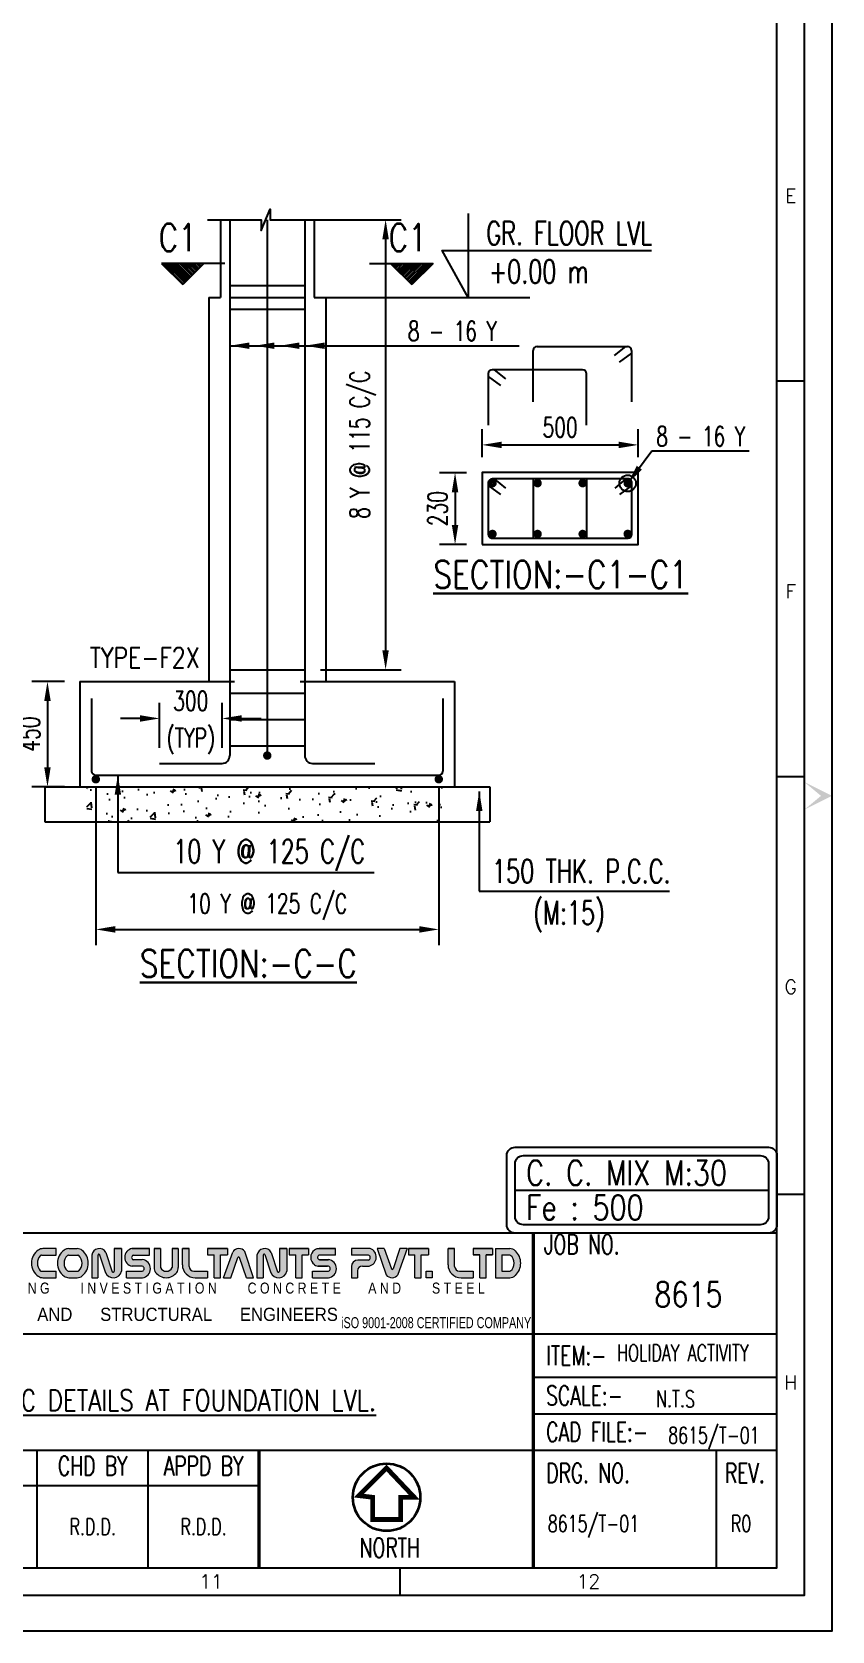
# Model space of a CAD drawing. Header units: millimetres. Extents: x 2659630 to 6742168, y -2425387 to -732288.
# Drawn here: x 3872335 to 3882585, y -1230216 to -1209728 of the extents above; entities that cross this region are included whole.
import ezdxf
from ezdxf.enums import TextEntityAlignment as Align

# ---------------------------------------------------------------- set-up
doc = ezdxf.new("R2010")
doc.units = ezdxf.units.MM
doc.header["$PDMODE"] = 35
doc.header["$PDSIZE"] = -25
for name, color, linetype, lineweight in [('00 ECPL LOGO', 250, 'Continuous', 20), ('00 ELEV-2', 9, 'Continuous', 30), ('TEXT', 150, 'Continuous', 25)]:
    doc.layers.add(name, color=color, linetype=linetype, lineweight=lineweight)
for name, color, linetype in [('PNA', 8, 'Continuous'), ('S-BRECK LINE', 8, 'Continuous'), ('S-COLUMN', 1, 'Continuous'), ('S-COLUMN NO', 2, 'Continuous'), ('S-DIM-1', 5, 'Continuous'), ('S-FOOTING', 4, 'Continuous'), ('S-LEVEL SECTION', 3, 'Continuous'), ('S-PCC', 9, 'Continuous'), ('S-REINFORCEMENT', 6, 'Continuous'), ('S-RETAINING WALL', 6, 'Continuous'), ('S-SCHEDULE LINE-1', 7, 'Continuous'), ('S-SECTION MARK', 1, 'Continuous'), ('S-TEXT-1', 4, 'Continuous'), ('S-TITIL', 6, 'Continuous'), ('TEXT (SHEET)', 4, 'Continuous'), ('TEXT SCHEDULE', 2, 'Continuous'), ('TITLE', 6, 'Continuous')]:
    doc.layers.add(name, color=color, linetype=linetype)
doc.styles.add('ROMANS', font='r.shx', dxfattribs={"width": 0.7})
doc.styles.add('SEC. TEXT', font='arial.ttf', dxfattribs={"height": 180})
doc.dimstyles.new('dim25', dxfattribs={"dimtxt": 250, "dimasz": 250, "dimexe": 200, "dimexo": 200, "dimgap": 100, "dimtad": 1, "dimdec": 0, "dimlfac": 0.25, "dimzin": 0, "dimdsep": 46, "dimtxsty": 'ROMANS', "dimcen": 0, "dimclrd": 5, "dimclre": 5, "dimclrt": 4, "dimadec": 0, "dimazin": 0, "dimtfac": 1, "dimtdec": 0, "dimtix": 1, "dimtofl": 0, "dimtmove": 2, "dimatfit": 3, "dimfxl": 1, "dimtolj": 1, "dimtzin": 0, "dimlwd": -1, "dimlwe": -1, "dimarcsym": 0})
doc.dimstyles.new('dim33.33', dxfattribs={"dimtxt": 250, "dimasz": 250, "dimexe": 200, "dimexo": 200, "dimgap": 100, "dimtad": 1, "dimdec": 0, "dimlfac": 0.333331, "dimzin": 0, "dimdsep": 46, "dimtxsty": 'ROMANS', "dimcen": 0, "dimclrd": 5, "dimclre": 5, "dimclrt": 4, "dimadec": 0, "dimazin": 0, "dimtfac": 1, "dimtdec": 0, "dimtix": 1, "dimtofl": 0, "dimtmove": 2, "dimatfit": 3, "dimfxl": 1, "dimtolj": 1, "dimtzin": 0, "dimlwd": -1, "dimlwe": -1, "dimarcsym": 0})

# ---------------------------------------------------------------- blocks, each defined once
blk = doc.blocks.new('EPICONS TITLE')
at = {"layer": '00 ECPL LOGO'}
h = blk.add_hatch(color=4, dxfattribs=at)
h.dxf.hatch_style = 1
h.paths.add_polyline_path([(678, -252), (678, -146), (414, -146, 0.261636), (303, -208, 0.285841), (304, -378, 0.344902), (324, -574, 0.204992), (418, -614), (678, -614), (678, -510), (424, -510, -1), (418, -426), (678, -426), (678, -331), (424, -331, -1), (422, -252)])
h = blk.add_hatch(color=4, dxfattribs=at)
h.dxf.hatch_style = 1
h.paths.add_polyline_path([(1011, -146), (712, -146), (712, -252), (997, -252, -0.440545), (997, -331), (816, -331, 0.414214), (712, -435), (712, -614), (810, -614), (810, -504, -0.414214), (888, -426), (997, -426, 0.757811)])
h.paths.add_polyline_path([(1254, -146), (1153, -146), (1153, -614), (1254, -614)])
h.paths.add_polyline_path([(1708, -146), (1494, -146, 0.154275), (1419, -169, 0.519672), (1419, -591, 0.154275), (1494, -614), (1708, -614), (1708, -510), (1472, -510, -0.210356), (1452, -502, -0.388707), (1452, -260, -0.210356), (1472, -252), (1708, -252)])
h.paths.add_polyline_path([(2037, -146), (1904, -146, 0.159018), (1828, -171, 0.507969), (1828, -589, 0.159018), (1904, -614), (2037, -614, 0.173791), (2119, -585, 0.472311), (2119, -175, 0.173791)])
h.paths.add_polyline_path([(2046, -252, -0.185052), (2063, -258, -0.445894), (2063, -504, -0.185052), (2046, -510), (1899, -510, -0.185052), (1882, -504, -0.445894), (1882, -258, -0.185052), (1899, -252)], flags=16)
h.paths.add_polyline_path([(2501, -209, 0.723435), (2273, -252), (2273, -614), (2374, -614), (2374, -252, -0.723435), (2399, -241), (2495, -533, 0.724077), (2751, -510), (2751, -146), (2635, -146), (2635, -509, -0.755661), (2603, -519)])
h.paths.add_polyline_path([(3198, -146), (2916, -146, 0.823713), (2916, -429), (3082, -429, -0.713272), (3082, -510), (2830, -510), (2830, -614), (3082, -614, 0.900309), (3082, -324), (2936, -324, -0.746931), (2936, -252), (3198, -252)])
h = blk.add_hatch(color=4, dxfattribs=at)
h.dxf.hatch_style = 1
h.paths.add_polyline_path([(3837, -146), (3623, -146, 0.154275), (3548, -169, 0.519672), (3548, -591, 0.154275), (3623, -614), (3837, -614), (3837, -510), (3600, -510, -0.210932), (3581, -502, -0.385278), (3580, -260, -0.212895), (3599, -252), (3837, -252)])
h.paths.add_polyline_path([(4255, -175, 0.173792), (4173, -146), (4040, -146, 0.159018), (3964, -171, 0.507969), (3964, -589, 0.159018), (4040, -614), (4173, -614, 0.173792), (4255, -585, 0.472311)])
h.paths.add_polyline_path([(4182, -252, -0.185053), (4199, -258, -0.445893), (4199, -504, -0.185053), (4182, -510), (4035, -510, -0.185053), (4017, -504, -0.445893), (4017, -258, -0.185053), (4035, -252)], flags=16)
h.paths.add_polyline_path([(4406, -252), (4406, -614), (4507, -614), (4507, -252, -0.436861), (4522, -236, -0.319738), (4534, -245), (4629, -533, 0.724077), (4884, -510), (4884, -146), (4768, -146), (4768, -509, -0.755661), (4737, -519), (4635, -209, 0.723435)])
h.paths.add_polyline_path([(5335, -146), (5053, -146, 0.823713), (5053, -429), (5219, -429, -0.713272), (5219, -510), (4967, -510), (4967, -614), (5219, -614, 0.900309), (5219, -324), (5074, -324, -0.746931), (5074, -252), (5335, -252)])
h.paths.add_polyline_path([(5509, -146), (5408, -146), (5408, -452, 0.160106), (5433, -529, 0.505303), (5772, -529, 0.160106), (5797, -452), (5797, -146), (5699, -146), (5699, -451, -0.621318), (5509, -451)])
h.paths.add_polyline_path([(5969, -146), (5862, -146), (5862, -406, 0.414214), (6070, -614), (6267, -614), (6267, -510), (6047, -510, -0.414214), (5969, -432)])
h.paths.add_polyline_path([(6589, -146), (6267, -146), (6267, -249), (6372, -249), (6372, -614), (6473, -614), (6473, -249), (6589, -249)])
h.paths.add_polyline_path([(6863, -194, 0.539211), (6672, -201), (6523, -614), (6641, -614), (6752, -289, -0.708617), (6777, -289), (6894, -614), (7006, -614)])
h.paths.add_polyline_path([(7288, -209, 0.723435), (7059, -252), (7059, -614), (7160, -614), (7160, -252, -0.723435), (7186, -241), (7282, -533, 0.724077), (7538, -510), (7538, -146), (7421, -146), (7421, -509, -0.755661), (7390, -519)])
h.paths.add_polyline_path([(7886, -146), (7579, -146), (7579, -249), (7684, -249), (7684, -614), (7785, -614), (7785, -249), (7886, -249)])
h.paths.add_polyline_path([(8321, -146), (8059, -146, 0.157568), (7983, -170, 0.511532), (7983, -404, 0.157569), (8059, -429), (8206, -429, -0.713272), (8206, -510), (7953, -510), (7953, -614), (8206, -614, 0.900308), (8206, -324), (8065, -324), (8060, -324, -0.722204), (8060, -249), (8321, -249)])
h = blk.add_hatch(color=4, dxfattribs=at)
h.dxf.hatch_style = 1
h.paths.add_polyline_path([(8875, -146), (8576, -146), (8576, -252), (8849, -252, -0.270444), (8871, -265, -0.26297), (8871, -318, -0.270444), (8849, -331), (8680, -331, 0.414214), (8576, -435), (8576, -614), (8674, -614), (8674, -504, -0.414214), (8752, -426), (8861, -426, 0.757811)])
h.paths.add_polyline_path([(9103, -146), (8990, -146), (9133, -566, 0.539211), (9324, -560), (9474, -146), (9356, -146), (9244, -471, -0.708617), (9220, -471)])
h.paths.add_polyline_path([(9814, -146), (9492, -146), (9492, -249), (9597, -249), (9597, -614), (9698, -614), (9698, -249), (9814, -249)])
h.paths.add_polyline_path([(10234, -146), (10128, -146), (10128, -406, 0.414214), (10336, -614), (10533, -614), (10533, -510), (10312, -510, -0.414214), (10234, -432)])
h.paths.add_polyline_path([(9871, -510), (9775, -510), (9775, -614), (9871, -614)])
h = blk.add_hatch(color=4, dxfattribs=at)
h.dxf.hatch_style = 1
h.paths.add_polyline_path([(10533, -146), (10533, -249), (10637, -249), (10637, -614), (10739, -614), (10739, -249), (10839, -249), (10839, -146)])
h.paths.add_polyline_path([(10890, -146), (10890, -614), (11119, -614, 0.189446), (11208, -580, 0.435754), (11208, -181, 0.189446), (11119, -146)])
h.paths.add_polyline_path([(11122, -249, -0.519112), (11122, -510), (10989, -510), (10989, -249)], flags=16)
at = {"layer": '00 ECPL LOGO', "color": 4}
for p, q in [((678, -146), (414, -146)), ((424, -252), (678, -252)), ((678, -252), (678, -146)), ((1011, -146), (712, -146)), ((712, -146), (712, -252)), ((997, -252), (712, -252)), ((1153, -146), (1254, -146)), ((1153, -146), (1153, -614)), ((1254, -146), (1254, -614)), ((1472, -252), (1708, -252)), ((1494, -146), (1708, -146)), ((1708, -252), (1708, -146)), ((1899, -252), (2046, -252)), ((1904, -146), (2037, -146)), ((2273, -252), (2273, -614)), ((2374, -252), (2374, -614)), ((2399, -241), (2495, -533)), ((2501, -209), (2603, -519)), ((2635, -146), (2751, -146)), ((2751, -146), (2635, -146)), ((2635, -146), (2635, -510)), ((2751, -146), (2751, -510)), ((2751, -252), (2751, -252)), ((2916, -146), (3198, -146)), ((3198, -146), (2916, -146)), ((2936, -252), (3198, -252)), ((3198, -252), (3198, -146)), ((3599, -252), (3837, -252)), ((3837, -146), (3623, -146)), ((3837, -252), (3837, -146)), ((4035, -252), (4182, -252)), ((4040, -146), (4173, -146)), ((4406, -252), (4406, -614)), ((4507, -252), (4507, -614)), ((4534, -245), (4629, -533)), ((4635, -209), (4737, -519)), ((4768, -146), (4884, -146)), ((4768, -146), (4884, -146)), ((4884, -146), (4768, -146)), ((4768, -146), (4768, -510)), ((4884, -146), (4884, -510)), ((4884, -252), (4884, -252)), ((5053, -146), (5335, -146)), ((5053, -146), (5335, -146)), ((5335, -146), (5053, -146)), ((5074, -252), (5335, -252)), ((5335, -252), (5335, -146)), ((5408, -146), (5509, -146)), ((5509, -146), (5408, -146)), ((5408, -146), (5408, -452)), ((5509, -146), (5509, -451)), ((5699, -146), (5797, -146)), ((5797, -146), (5699, -146)), ((5699, -146), (5699, -451)), ((5797, -146), (5797, -452)), ((5862, -146), (5969, -146)), ((5969, -146), (5862, -146)), ((5862, -406), (5862, -146)), ((5969, -432), (5969, -146)), ((6267, -146), (6589, -146)), ((6589, -146), (6267, -146)), ((6267, -146), (6267, -249)), ((6267, -249), (6372, -249)), ((6372, -614), (6372, -249)), ((6473, -614), (6473, -249)), ((6473, -249), (6589, -249)), ((6523, -614), (6672, -201)), ((6589, -146), (6589, -249)), ((7006, -614), (6863, -194)), ((7059, -252), (7059, -614)), ((7160, -252), (7160, -614)), ((7186, -241), (7282, -533)), ((7288, -209), (7390, -519)), ((7421, -146), (7538, -146)), ((7421, -146), (7538, -146)), ((7538, -146), (7421, -146)), ((7421, -146), (7538, -146)), ((7421, -146), (7421, -510)), ((7538, -146), (7538, -510)), ((7538, -252), (7538, -252)), ((7579, -146), (7886, -146)), ((7886, -146), (7579, -146)), ((7579, -146), (7886, -146)), ((7579, -146), (7886, -146)), ((7886, -146), (7579, -146)), ((7579, -146), (7579, -249)), ((7579, -249), (7684, -249)), ((7579, -249), (7684, -249)), ((7684, -614), (7684, -249)), ((7785, -614), (7785, -249)), ((7785, -249), (7886, -249)), ((7785, -249), (7886, -249)), ((7886, -146), (7886, -249)), ((8040, -146), (8321, -146)), ((8040, -146), (8321, -146)), ((8321, -146), (8059, -146)), ((8060, -249), (8321, -249)), ((8321, -252), (8321, -146)), ((8875, -146), (8576, -146)), ((8576, -146), (8576, -252)), ((8849, -252), (8576, -252)), ((9103, -146), (8990, -146)), ((9103, -146), (8990, -146)), ((8990, -146), (9133, -566)), ((9103, -146), (9220, -471)), ((9356, -146), (9244, -471)), ((9474, -146), (9324, -560)), ((9474, -146), (9356, -146)), ((9408, -146), (9356, -146)), ((9474, -146), (9356, -146)), ((9492, -146), (9814, -146)), ((9814, -146), (9492, -146)), ((9492, -146), (9814, -146)), ((9492, -146), (9814, -146)), ((9492, -146), (9814, -146)), ((9492, -146), (9492, -249)), ((9492, -249), (9597, -249)), ((9492, -249), (9597, -249)), ((9597, -614), (9597, -249)), ((9698, -614), (9698, -249)), ((9698, -249), (9814, -249)), ((9698, -249), (9814, -249)), ((9814, -146), (9814, -249)), ((10128, -146), (10234, -146)), ((10234, -146), (10128, -146)), ((10128, -406), (10128, -146)), ((10234, -432), (10234, -146)), ((10533, -146), (10839, -146)), ((10839, -146), (10533, -146)), ((10533, -146), (10533, -249)), ((10533, -249), (10637, -249)), ((10637, -249), (10533, -249)), ((10637, -614), (10637, -249)), ((10739, -614), (10739, -249)), ((10739, -249), (10839, -249)), ((10739, -249), (10839, -249)), ((10839, -249), (10739, -249)), ((10839, -146), (10839, -249)), ((10890, -146), (11119, -146)), ((10890, -146), (10890, -614)), ((10989, -249), (10989, -510)), ((10989, -249), (11113, -249)), ((418, -426), (678, -426)), ((678, -510), (418, -510)), ((678, -331), (424, -331)), ((678, -426), (678, -331)), ((678, -614), (678, -510)), ((712, -435), (712, -614)), ((810, -504), (810, -614)), ((997, -331), (816, -331)), ((888, -426), (997, -426)), ((1472, -510), (1708, -510)), ((1708, -614), (1708, -510)), ((1899, -510), (2046, -510)), ((2751, -510), (2751, -510)), ((2830, -614), (2830, -510)), ((2830, -510), (3082, -510)), ((3082, -429), (2916, -429)), ((3082, -324), (2936, -324)), ((3600, -510), (3837, -510)), ((3837, -614), (3837, -510)), ((4035, -510), (4182, -510)), ((4967, -614), (4967, -510)), ((4967, -510), (5219, -510)), ((4967, -510), (5219, -510)), ((5219, -429), (5053, -429)), ((5219, -324), (5074, -324)), ((6047, -510), (6267, -510)), ((6267, -510), (6267, -614)), ((6641, -614), (6752, -289)), ((6894, -614), (6777, -289)), ((7538, -510), (7538, -510)), ((7953, -614), (7953, -510)), ((7953, -510), (8206, -510)), ((7953, -510), (8206, -510)), ((7953, -510), (8206, -510)), ((8206, -429), (8040, -429)), ((8059, -429), (8194, -429)), ((8206, -324), (8060, -324)), ((8065, -324), (8206, -324)), ((8576, -435), (8576, -614)), ((8674, -504), (8674, -614)), ((8849, -331), (8680, -331)), ((8752, -426), (8861, -426)), ((10312, -510), (10533, -510)), ((10533, -510), (10533, -614)), ((10989, -510), (11113, -510)), ((418, -614), (678, -614)), ((712, -614), (810, -614)), ((1153, -614), (1254, -614)), ((1494, -614), (1708, -614)), ((2037, -614), (1904, -614)), ((2273, -614), (2374, -614)), ((2614, -614), (2635, -614)), ((2635, -614), (2635, -614)), ((2830, -614), (3082, -614)), ((2830, -614), (3082, -614)), ((3623, -614), (3837, -614)), ((4040, -614), (4173, -614)), ((4406, -614), (4507, -614)), ((4406, -614), (4507, -614)), ((4406, -614), (4507, -614)), ((4967, -614), (5219, -614)), ((4967, -614), (5219, -614)), ((4967, -614), (5219, -614)), ((6070, -614), (6267, -614)), ((6070, -614), (6267, -614)), ((6372, -614), (6473, -614)), ((6372, -614), (6473, -614)), ((6523, -614), (6641, -614)), ((6589, -614), (6641, -614)), ((6894, -614), (7006, -614)), ((6894, -614), (7006, -614)), ((7059, -614), (7160, -614)), ((7059, -614), (7160, -614)), ((7059, -614), (7160, -614)), ((7684, -614), (7785, -614)), ((7684, -614), (7785, -614)), ((7684, -614), (7785, -614)), ((7684, -614), (7785, -614)), ((7953, -614), (8206, -614)), ((7953, -614), (8206, -614)), ((7953, -614), (8206, -614)), ((7953, -614), (8206, -614)), ((7953, -614), (8206, -614)), ((8576, -614), (8674, -614)), ((9597, -614), (9698, -614)), ((9597, -614), (9698, -614)), ((9597, -614), (9698, -614)), ((10336, -614), (10533, -614)), ((10336, -614), (10533, -614)), ((10637, -614), (10739, -614)), ((10637, -614), (10739, -614)), ((10637, -614), (10739, -614)), ((10637, -614), (10739, -614)), ((10653, -614), (10739, -614)), ((10653, -614), (10739, -614)), ((10653, -614), (10739, -614)), ((10653, -614), (10739, -614)), ((10890, -614), (11119, -614))]:
    blk.add_line(p, q, dxfattribs=at)
blk.add_lwpolyline([(9775, -510), (9871, -510), (9871, -614), (9775, -614)], close=True, dxfattribs=at)
for centre, radius, start, end in [((439, -292), 160, 148.648, 212.4563), ((414, -276), 130, 90, 148.648), ((423, -291), 39.6, 88.7637, 271.2363), ((965, -284), 146, 282.7188, 71.3398), ((961, -291), 53.7, 312.4487, 47.5513), ((1567, -380), 257, 125.0807, 234.9193), ((1494, -276), 130, 90, 125.0807), ((1472, -278), 26, 90, 137.5171), ((1981, -380), 259, 126.1417, 233.8583), ((1904, -276), 130, 90, 126.1417), ((1899, -278), 26, 90, 131.9364), ((2037, -276), 130, 50.5638, 90), ((2046, -278), 26, 48.0636, 90), ((1951, -380), 265, 309.4362, 50.5638), ((2394, -268), 122, 28.75, 172.2831), ((2388, -251), 14.5, 40.0191, 183.5523), ((2944, -287), 144, 101.0425, 258.9575), ((2947, -288), 37.6, 106.4856, 253.5144), ((3696, -380), 257, 125.0807, 234.9193), ((3623, -276), 130, 90, 125.0807), ((3599, -278), 26, 90, 138.0741), ((4116, -380), 259, 126.1417, 233.8583), ((4040, -276), 130, 90, 126.1417), ((4035, -278), 26, 90, 131.9364), ((4173, -276), 130, 50.5638, 90), ((4182, -278), 26, 48.0636, 90), ((4087, -380), 265, 309.4362, 50.5638), ((4527, -268), 122, 28.75, 172.2831), ((4522, -251), 14.5, 89.1577, 183.5523), ((4522, -249), 13, 18.2334, 89.1577), ((5081, -287), 144, 101.0425, 258.9575), ((5084, -288), 37.6, 106.4856, 253.5144), ((6770, -260), 114, 35.166, 148.5022), ((7181, -268), 122, 28.75, 172.2831), ((7175, -251), 14.5, 40.0191, 183.5523), ((8067, -287), 144, 125.818, 234.182), ((8059, -276), 130, 90, 125.818), ((8072, -286), 39.3, 108.3261, 238.1957), ((8849, -278), 26, 29.4672, 90), ((8829, -284), 146, 282.7188, 71.3398), ((11113, -275), 26, 51.4816, 90), ((11119, -276), 130, 47.0907, 90), ((11030, -380), 160, 308.5184, 51.4816), ((11023, -380), 272, 312.9093, 47.0907), ((439, -464), 160, 147.5437, 223.6612), ((421, -468), 42.1, 94.0242, 265.9758), ((816, -435), 104, 90, 180), ((888, -504), 78, 90, 180), ((1584, -381), 179, 137.5171, 222.4829), ((1472, -484), 26, 222.4829, 270), ((1992, -381), 165, 131.9364, 228.0636), ((1899, -484), 26, 228.0636, 270), ((2046, -484), 26, 270, 311.9364), ((1953, -381), 165, 311.9364, 48.0636), ((2619, -479), 135, 203.2219, 346.755), ((2618, -510), 17.1, 214.0796, 357.6127), ((3067, -469), 146, 276.006, 83.994), ((3068, -470), 43.1, 289.0016, 70.9984), ((3714, -381), 180, 138.0741, 222.3563), ((3600, -484), 26, 222.3563, 270), ((4127, -381), 165, 131.9364, 228.0636), ((4035, -484), 26, 228.0636, 270), ((4182, -484), 26, 270, 311.9364), ((4089, -381), 165, 311.9364, 48.0636), ((4753, -479), 135, 203.2219, 346.8516), ((4751, -510), 17.1, 214.0796, 357.6127), ((5204, -469), 146, 276.006, 83.994), ((5205, -470), 43.1, 289.0016, 70.9984), ((5538, -452), 130, 180, 216.3848), ((5604, -405), 106, 206.2931, 333.7069), ((5667, -452), 130, 323.6152, 0), ((6070, -406), 208, 180, 270), ((6047, -432), 78, 180, 270), ((6764, -294), 13, 19.7665, 161.0546), ((7406, -479), 135, 203.2219, 346.755), ((7404, -510), 17.1, 214.0796, 357.6127), ((8059, -299), 130, 234.182, 270), ((8065, -298), 26, 238.1957, 270), ((8190, -469), 146, 276.006, 83.994), ((8192, -470), 43.1, 289.0016, 70.9984), ((8680, -435), 104, 90, 180), ((8752, -504), 78, 90, 180), ((8849, -305), 26, 270, 330.5328), ((8824, -291), 53.7, 330.5328, 29.4672), ((9232, -467), 13, 199.7665, 341.0546), ((10336, -406), 208, 180, 270), ((10312, -432), 78, 180, 270), ((11113, -484), 26, 270, 308.5184), ((418, -484), 130, 223.6612, 270), ((1494, -484), 130, 234.9193, 270), ((1904, -484), 130, 233.8583, 270), ((2037, -484), 130, 270, 309.4362), ((3623, -484), 130, 234.9193, 270), ((4040, -484), 130, 233.8583, 270), ((4173, -484), 130, 270, 309.4362), ((5602, -404), 210, 216.3848, 323.6152), ((9227, -500), 114, 215.166, 328.5022), ((11119, -484), 130, 270, 312.9093)]:
    blk.add_arc(centre, radius, start, end, dxfattribs=at)
at = {"layer": '00 ECPL LOGO', "color": 4, "style": 'SEC. TEXT'}
for s, height, width, p in [('E V O L U T I O N        P L A N N I N G         I N V E S T I G A T I O N         C O N C R E T E        A N D         S T E E L', 177.202, 0.8, (308, -869)), ('CONSULTING     CIVIL      AND      STRUCTURAL      ENGINEERS', 212.64, 0.9, (294, -1308)), ('iSO 9001-2008 CERTIFIED COMPANY', 177.2, 0.7, (8411, -1424))]:
    blk.add_text(s, height=height, dxfattribs=dict(at, width=width)).set_placement(p)
blk = doc.blocks.new('FOLDER')
at = {"layer": 'PNA'}
for points in [[(-1250, 2500), (0, 0), (0, 1000)], [(1250, 2500), (0, 0), (0, 1000)]]:
    blk.add_solid(points, dxfattribs=at)
blk = doc.blocks.new('A2_SHEET')
at = {"color": 1}
for p, q in [((58702, 4994), (1413, 4994)), ((46499, 3703), (58702, 3703)), ((46499, 2214), (58702, 2214)), ((46499, 1759), (52066, 1759))]:
    blk.add_line(p, q, dxfattribs=at)
at = {"color": 5, "linetype": 'ByBlock', "lineweight": -2}
for p, q in [((55595, 3146), (58702, 3146)), ((55595, 2680), (58702, 2680)), ((49226, 706), (49226, 2214)), ((50646, 706), (50646, 2214)), ((57924, 2214), (57924, 706))]:
    blk.add_line(p, q, dxfattribs=at)
blk.add_line((52066, 706), (52066, 2214))
blk.add_lwpolyline([(4, 41895), (59404, 41895), (59404, -105), (4, -105)], close=True)
at = {"color": 1, "const_width": 40.6}
for points in [[(55582, 706), (55582, 4994)], [(52066, 706), (52066, 2214)]]:
    blk.add_lwpolyline(points, dxfattribs=at)
at = {"layer": 'PNA'}
for p, q in [((58702, 15912), (59055, 15912)), ((58702, 10843), (59055, 10843)), ((58702, 5492), (59055, 5492)), ((53869, 706), (53869, 353))]:
    blk.add_line(p, q, dxfattribs=at)
at = {"layer": 'PNA', "color": 1}
for points in [[(706, 353), (59055, 353), (59055, 41438), (706, 41438)], [(1413, 706), (58702, 706), (58702, 41085), (1413, 41085)]]:
    blk.add_lwpolyline(points, close=True, dxfattribs=at)
at = {"layer": 'TITLE', "color": 1, "const_width": 60.5}
blk.add_lwpolyline([(53701, 1984), (53347, 1630), (53522, 1609), (53522, 1324), (53880, 1324), (53880, 1609), (54056, 1609)], close=True, dxfattribs=at)
at = {"layer": 'TITLE', "lineweight": 35}
blk.add_circle((53701, 1609), 432, dxfattribs=at)
at = {"layer": '00 ELEV-2', "xscale": 0.7979594387503127, "yscale": 0.7979594387503127, "zscale": 0.7979594387503127}
blk.add_blockref('EPICONS TITLE', (46407, 4912), dxfattribs=at)
at = {"layer": 'PNA', "xscale": 0.1412793173378008, "yscale": 0.1412793173378008, "zscale": 0.1412793173378008, "rotation": 90}
blk.add_blockref('FOLDER', (59408, 10596), dxfattribs=at)
at = {"layer": 'PNA', "style": 'ROMANS'}
for s, height, p in [('E', 177, (58878, 18286)), ('F', 177, (58878, 13217)), ('G', 177, (58878, 8149)), ('H', 177, (58878, 3080)), ('11', 176.6, (51453, 530)), ('12', 176.6, (56286, 530))]:
    blk.add_text(s, height=height, dxfattribs=at).set_placement(p, align=Align.MIDDLE)
at = {"layer": 'TEXT (SHEET)', "color": 4, "style": 'ROMANS', "width": 0.7}
for s, p in [('JOB NO.', (55719, 4724)), ('NORTH', (53355, 837))]:
    blk.add_text(s, height=250, dxfattribs=at).set_placement(p)
for s, p in [('ITEM:-', (55746, 3425)), ('SCALE:-', (55746, 2913)), ('CAD FILE:-', (55746, 2447)), ('DRG. NO. ', (55746, 1920)), ('REV.', (58036, 1920))]:
    blk.add_text(s, height=250, dxfattribs=at).set_placement(p, align=Align.MIDDLE_LEFT)
for s, p in [('CHD BY', (49936, 2012)), ('APPD BY', (51356, 2012))]:
    blk.add_text(s, height=250, dxfattribs=at).set_placement(p, align=Align.MIDDLE_CENTER)
blk = doc.blocks.new('*D2039')
at = {"layer": 'Defpoints', "color": 0, "ltscale": 2500}
for p in [(3872950, -1218049), (3872534, -1219399), (3872950, -1219399)]:
    blk.add_point(p, dxfattribs=at)
at = {"layer": 'S-DIM-1', "color": 5}
for p, q in [((3872750, -1218049), (3872334, -1218049)), ((3872534, -1218299), (3872534, -1219149)), ((3872750, -1219399), (3872334, -1219399))]:
    blk.add_line(p, q, dxfattribs=at)
at = {"layer": 'S-DIM-1', "color": 5, "ltscale": 2500}
for points in [[(3872575, -1218299), (3872492, -1218299), (3872534, -1218049)], [(3872492, -1219149), (3872575, -1219149), (3872534, -1219399)]]:
    blk.add_solid(points, dxfattribs=at)
at = {"layer": 'S-DIM-1', "color": 4, "ltscale": 2500, "insert": (3872309, -1218724), "char_height": 250, "attachment_point": 5, "rotation": 90, "style": 'ROMANS'}
blk.add_mtext('\\A1;450', dxfattribs=at)
blk = doc.blocks.new('*D2040')
at = {"layer": 'Defpoints', "color": 0, "ltscale": 2500}
for p in [(3873153, -1219195), (3877547, -1219195), (3877547, -1221226)]:
    blk.add_point(p, dxfattribs=at)
at = {"layer": 'S-DIM-1', "color": 5}
for p, q in [((3873153, -1219395), (3873153, -1221426)), ((3877547, -1219395), (3877547, -1221426)), ((3873403, -1221226), (3877297, -1221226))]:
    blk.add_line(p, q, dxfattribs=at)
at = {"layer": 'S-DIM-1', "color": 5, "ltscale": 2500}
for points in [[(3873403, -1221184), (3873403, -1221268), (3873153, -1221226)], [(3877297, -1221268), (3877297, -1221184), (3877547, -1221226)]]:
    blk.add_solid(points, dxfattribs=at)
at = {"layer": 'S-DIM-1', "color": 4, "ltscale": 2500, "insert": (3875350, -1220936), "char_height": 250, "attachment_point": 5, "style": 'ROMANS'}
blk.add_mtext('\\A1;{10 Y @ 125 C/C}', dxfattribs=at)
blk = doc.blocks.new('*D2016')
at = {"layer": 'Defpoints', "color": 0, "ltscale": 2500}
for p in [(3875620, -1212133), (3875830, -1217899), (3876866, -1217899)]:
    blk.add_point(p, dxfattribs=at)
at = {"layer": 'S-DIM-1', "color": 5}
for p, q in [((3875820, -1212133), (3877066, -1212133)), ((3876866, -1212383), (3876866, -1217649)), ((3876030, -1217899), (3877066, -1217899))]:
    blk.add_line(p, q, dxfattribs=at)
at = {"layer": 'S-DIM-1', "color": 5, "ltscale": 2500}
for points in [[(3876907, -1212383), (3876824, -1212383), (3876866, -1212133)], [(3876824, -1217649), (3876907, -1217649), (3876866, -1217899)]]:
    blk.add_solid(points, dxfattribs=at)
at = {"layer": 'S-DIM-1', "color": 4, "ltscale": 2500, "insert": (3876575, -1215016), "char_height": 250, "attachment_point": 5, "rotation": 90, "style": 'ROMANS'}
blk.add_mtext('\\A1;{8 Y @ 115 C/C}', dxfattribs=at)
blk = doc.blocks.new('*D2017')
at = {"layer": 'Defpoints', "color": 0, "ltscale": 2500}
for p in [(3874770, -1218523), (3873970, -1219099), (3874770, -1219099)]:
    blk.add_point(p, dxfattribs=at)
at = {"layer": 'S-DIM-1', "color": 5}
for p, q in [((3873970, -1218899), (3873970, -1218323)), ((3874770, -1218899), (3874770, -1218323)), ((3873720, -1218523), (3873470, -1218523)), ((3875020, -1218523), (3875270, -1218523))]:
    blk.add_line(p, q, dxfattribs=at)
at = {"layer": 'S-DIM-1', "color": 5, "ltscale": 2500}
for points in [[(3873720, -1218565), (3873720, -1218482), (3873970, -1218523)], [(3875020, -1218482), (3875020, -1218565), (3874770, -1218523)]]:
    blk.add_solid(points, dxfattribs=at)
at = {"layer": 'S-DIM-1', "color": 4, "ltscale": 2500, "char_height": 250, "attachment_point": 5, "style": 'ROMANS'}
for s, insert in [('\\A1;{300', (3874370, -1218298)), ('(TYP)}', (3874370, -1218814))]:
    blk.add_mtext(s, dxfattribs=dict(at, insert=insert))
blk = doc.blocks.new('*D2018')
at = {"layer": 'Defpoints', "color": 0, "ltscale": 2500}
for p in [(3878102, -1215374), (3877756, -1216294), (3878102, -1216294)]:
    blk.add_point(p, dxfattribs=at)
at = {"layer": 'S-DIM-1', "color": 5}
for p, q in [((3877902, -1215374), (3877556, -1215374)), ((3877756, -1215624), (3877756, -1216044)), ((3877902, -1216294), (3877556, -1216294))]:
    blk.add_line(p, q, dxfattribs=at)
at = {"layer": 'S-DIM-1', "color": 5, "ltscale": 2500}
for points in [[(3877797, -1215624), (3877714, -1215624), (3877756, -1215374)], [(3877714, -1216044), (3877797, -1216044), (3877756, -1216294)]]:
    blk.add_solid(points, dxfattribs=at)
at = {"layer": 'S-DIM-1', "color": 4, "ltscale": 2500, "insert": (3877531, -1215834), "char_height": 250, "attachment_point": 5, "rotation": 90, "style": 'ROMANS'}
blk.add_mtext('\\A1;230', dxfattribs=at)
blk = doc.blocks.new('*D2019')
at = {"layer": 'Defpoints', "color": 0, "ltscale": 2500}
for p in [(3880102, -1215018), (3878102, -1215374), (3880102, -1215374)]:
    blk.add_point(p, dxfattribs=at)
at = {"layer": 'S-DIM-1', "color": 5}
for p, q in [((3878102, -1215174), (3878102, -1214818)), ((3880102, -1215174), (3880102, -1214818)), ((3878352, -1215018), (3879852, -1215018))]:
    blk.add_line(p, q, dxfattribs=at)
at = {"layer": 'S-DIM-1', "color": 5, "ltscale": 2500}
for points in [[(3878352, -1214977), (3878352, -1215060), (3878102, -1215018)], [(3879852, -1215060), (3879852, -1214977), (3880102, -1215018)]]:
    blk.add_solid(points, dxfattribs=at)
at = {"layer": 'S-DIM-1', "color": 4, "ltscale": 2500, "insert": (3879102, -1214793), "char_height": 250, "attachment_point": 5, "style": 'ROMANS'}
blk.add_mtext('\\A1;500', dxfattribs=at)

msp = doc.modelspace()

# ---------------------------------------------------------------- hatches: boundary and pattern name
at = {"layer": 'S-PCC'}
h = msp.add_hatch(dxfattribs=at)
h.set_pattern_fill('AR-CONC', color=256, scale=3, style=0)
h.set_pattern_definition([(50, (-5617570.6, 1179884.52), (546.554007, -47.817257), [57.15, -628.65]), (355, (-5617570.6, 1179884.5), (-105.728478, 573.16993), [45.72, -502.92]), (100.451, (-5617525.04, 1179880.54), (440.827505, 525.350063), [48.57, -534.27]), (46.1842, (-5617570.6, 1180036.9), (813.237123, -126.126984), [85.725, -942.975]), (96.6356, (-5617502.8, 1180026.4), (712.212703, 742.27667), [72.855, -801.405]), (351.184, (-5617570.6, 1180036.9), (712.21382, 742.27535), [68.58, -754.38]), (21, (-5617494.4, 1179998.82), (454.84464, -306.796556), [57.15, -628.65]), (326, (-5617494.4, 1179998.8), (185.406085, 552.563898), [45.72, -502.92]), (71.4514, (-5617456.5, 1179973.26), (640.249472, 245.768573), [48.57, -534.27]), (37.5, (-5617570.59, 1179884.52), (9.2658098, 253.6651166), [0, -496.824, 0, -510.54, 0, -504.825]), (7.5, (-5617570.6, 1179884.52), (200.4589875, 300.5417245), [0, -291.084, 0, -485.394, 0, -192.405]), (327.5, (-5617740.51, 1179884.52), (406.7717855, -17.186232), [0, -190.5, 0, -594.36, 0, -788.67]), (317.5, (-5617816.7, 1179884.52), (444.387544, 76.279473), [0, -247.65, 0, -394.716, 0, -560.07])])
h.paths.add_polyline_path([(3873039.925, -1219398.505), (3873039.925, -1219848.505), (3877659.925, -1219848.505), (3877659.925, -1219398.505)])
at = {"layer": 'S-SECTION MARK', "ltscale": 5}
h = msp.add_hatch(dxfattribs=at)
h.set_pattern_fill('ANSI31', color=256, scale=172.406964, angle=180, style=0)
h.set_pattern_definition([(315, (3799669.378, -1210855.727), (-15.2387667, -15.2387667), [])])
h.paths.add_polyline_path([(3874266.519, -1212961.834), (3873994.653, -1212694.705), (3874538.384, -1212694.705)])
h = msp.add_hatch(dxfattribs=at)
h.set_pattern_fill('ANSI31', color=256, scale=172.406964, angle=180, style=0)
h.set_pattern_definition([(225, (3951798.99, -1210855.727), (15.2387667, -15.2387667), [])])
h.paths.add_polyline_path([(3877201.85, -1212961.834), (3877473.716, -1212694.705), (3876929.985, -1212694.705)])

# ---------------------------------------------------------------- linework, layer by layer
at = {"layer": 'S-BRECK LINE', "elevation": -0.025}
msp.add_lwpolyline([(3874582.047, -1212133.125), (3875272.206, -1212133.125), (3875272.206, -1212270.498), (3875385.021, -1211995.751), (3875385.021, -1212133.125), (3876144.076, -1212133.125)], dxfattribs=at)
at = {"layer": 'S-COLUMN', "color": 1}
for p, q in [((3874749.921, -1212133.125, -0.025), (3874749.921, -1213128.008, -0.025)), ((3875949.93, -1212133.125, -0.025), (3875949.93, -1213128.008, -0.025)), ((3874599.921, -1213128.008, -0.025), (3874599.921, -1218048.505, -0.025)), ((3874599.921, -1213128.008, -0.025), (3874749.921, -1213128.008, -0.025)), ((3875949.93, -1213128.008, -0.025), (3876099.93, -1213128.008, -0.025)), ((3876099.93, -1213128.008, -0.025), (3876099.93, -1218048.505, -0.025))]:
    msp.add_line(p, q, dxfattribs=at)
at = {"layer": 'S-COLUMN', "color": 1, "elevation": 0}
msp.add_lwpolyline([(3878101.577, -1216293.91), (3880101.577, -1216293.91), (3880101.581, -1215373.91), (3878101.581, -1215373.91), (3878101.577, -1216293.91)], dxfattribs=at)
at = {"layer": 'S-COLUMN', "ltscale": 2500}
msp.add_circle((3879967.87, -1215510.529), 105.935, dxfattribs=at)
at = {"layer": 'S-COLUMN NO', "ltscale": 2500}
msp.add_line((3874869.921, -1213128.008, -0.025), (3875829.93, -1213128.008, -0.025), dxfattribs=at)
at = {"layer": 'S-FOOTING'}
for p, q in [((3872949.925, -1218048.505, -0.025), (3874929.925, -1218048.505, 0.052)), ((3872949.925, -1218048.505, -0.025), (3872949.925, -1219398.505, -0.025)), ((3875769.925, -1218048.505, 0.052), (3877749.925, -1218048.505, -0.025)), ((3877749.925, -1218048.505, -0.025), (3877749.925, -1219398.505, -0.025)), ((3872499.925, -1219398.505, -0.025), (3872499.925, -1219848.505, -0.025)), ((3872499.925, -1219398.505, -0.025), (3878199.925, -1219398.505, -0.025)), ((3878199.925, -1219398.505, -0.025), (3878199.925, -1219848.505, -0.025)), ((3872499.925, -1219848.505, -0.025), (3878199.925, -1219848.505, -0.025))]:
    msp.add_line(p, q, dxfattribs=at)
at = {"layer": 'S-LEVEL SECTION'}
msp.add_line((3875949.93, -1213128.008, -0.025), (3878713.351, -1213128.008, -0.025), dxfattribs=at)
at = {"layer": 'S-LEVEL SECTION', "elevation": -0.025}
msp.add_lwpolyline([(3877925.172, -1212055.261), (3877925.172, -1213128.008), (3877591.086, -1212527.72), (3880274.617, -1212527.72)], dxfattribs=at)
at = {"layer": 'S-REINFORCEMENT'}
for p, q in [((3874869.921, -1212133.125, -0.025), (3874869.921, -1218998.505, -0.025)), ((3875349.925, -1212133.125, -0.025), (3875349.925, -1218998.505, -0.025)), ((3875829.93, -1212133.125, -0.025), (3875829.93, -1218998.505, -0.025)), ((3878756.837, -1214467.095, 0), (3878756.837, -1213807.095, 0)), ((3878806.837, -1213757.095, 0), (3879965.803, -1213757.095, 0)), ((3880015.803, -1213807.095, 0), (3880015.806, -1214467.095, 0)), ((3878181.581, -1214106.542, 0), (3878181.578, -1214766.542, 0)), ((3879390.547, -1214056.542, 0), (3878231.581, -1214056.542, 0)), ((3879440.547, -1214766.542, 0), (3879440.547, -1214106.542, 0)), ((3873099.925, -1218265.785, -0.025), (3873099.925, -1219198.505, -0.025)), ((3877599.925, -1218265.785, -0.025), (3877599.925, -1219198.505, -0.025)), ((3873969.921, -1219098.505, -0.07), (3874769.921, -1219098.505, -0.025)), ((3875929.93, -1219098.505, 0.052), (3876729.93, -1219098.505, 0.007)), ((3873149.925, -1219248.505, -0.025), (3877549.925, -1219248.505, -0.025))]:
    msp.add_line(p, q, dxfattribs=at)
at = {"layer": 'S-REINFORCEMENT', "color": 2}
for p, q in [((3874869.921, -1212978.008, -0.025), (3875829.93, -1212978.008, -0.025)), ((3874869.921, -1213278.008, -0.025), (3875829.93, -1213278.008, -0.025)), ((3874869.921, -1217898.505, 0.052), (3875829.93, -1217898.505, 0.052)), ((3874869.921, -1218198.505, 0.052), (3875829.93, -1218198.505, 0.052)), ((3874869.921, -1218536.344, 0.052), (3875829.93, -1218536.344, 0.052)), ((3874869.921, -1218874.183, 0.052), (3875829.93, -1218874.183, 0.052))]:
    msp.add_line(p, q, dxfattribs=at)
at = {"layer": 'S-REINFORCEMENT', "elevation": 0}
msp.add_lwpolyline([(3878231.578, -1216213.91), (3879971.578, -1216213.91, 0.414212205), (3880021.578, -1216163.91), (3880021.581, -1215503.91, 0.41421492), (3879971.581, -1215453.91), (3878231.581, -1215453.91, 0.414212205), (3878181.581, -1215503.91), (3878181.578, -1216163.91, 0.41421492)], format="xyb", close=True, dxfattribs=at)
at = {"layer": 'S-REINFORCEMENT', "const_width": 52.92}
for points, elevation in [([(3878208.336, -1215508.484, 1), (3878263.416, -1215508.484, 1)], 0), ([(3878208.336, -1215508.484, 1), (3878263.416, -1215508.484, 1)], 0), ([(3878208.336, -1215508.484, 1), (3878263.416, -1215508.484, 1)], 0), ([(3873125.577, -1219302.277, -1), (3873180.657, -1219302.277, -1)], -0.102), ([(3873125.577, -1219302.277, -1), (3873180.657, -1219302.277, -1)], -0.102), ([(3873125.577, -1219302.277, -1), (3873180.657, -1219302.277, -1)], -0.102), ([(3877519.544, -1219302.277, -1), (3877574.624, -1219302.277, -1)], -0.102), ([(3877519.544, -1219302.277, -1), (3877574.624, -1219302.277, -1)], -0.102), ([(3877519.544, -1219302.277, -1), (3877574.624, -1219302.277, -1)], -0.102)]:
    msp.add_lwpolyline(points, format="xyb", close=True, dxfattribs=dict(at, elevation=elevation))
for points in [[(3878785.667, -1215508.484, 1), (3878840.747, -1215508.484, 1)], [(3878785.667, -1215508.484, 1), (3878840.747, -1215508.484, 1)], [(3878785.667, -1215508.484, 1), (3878840.747, -1215508.484, 1)], [(3879362.999, -1215508.484, 1), (3879418.079, -1215508.484, 1)], [(3879362.999, -1215508.484, 1), (3879418.079, -1215508.484, 1)], [(3879362.999, -1215508.484, 1), (3879418.079, -1215508.484, 1)], [(3879940.33, -1215510.529, 1), (3879995.41, -1215510.529, 1)], [(3879940.33, -1215510.529, 1), (3879995.41, -1215510.529, 1)], [(3879940.33, -1215510.529, 1), (3879995.41, -1215510.529, 1)], [(3878207.748, -1216159.337, -1), (3878262.828, -1216159.337, -1)], [(3878207.748, -1216159.337, -1), (3878262.828, -1216159.337, -1)], [(3878207.748, -1216159.337, -1), (3878262.828, -1216159.337, -1)], [(3878785.667, -1216159.337, -1), (3878840.747, -1216159.337, -1)], [(3878785.667, -1216159.337, -1), (3878840.747, -1216159.337, -1)], [(3878785.667, -1216159.337, -1), (3878840.747, -1216159.337, -1)], [(3879362.999, -1216159.337, -1), (3879418.079, -1216159.337, -1)], [(3879362.999, -1216159.337, -1), (3879418.079, -1216159.337, -1)], [(3879362.999, -1216159.337, -1), (3879418.079, -1216159.337, -1)], [(3879940.169, -1216158.486, 1), (3879995.249, -1216158.486, 1)], [(3879940.169, -1216158.486, 1), (3879995.249, -1216158.486, 1)], [(3879940.169, -1216158.486, 1), (3879995.249, -1216158.486, 1)]]:
    msp.add_lwpolyline(points, format="xyb", close=True, dxfattribs=at)
at = {"layer": 'S-REINFORCEMENT'}
for centre, radius, start, end in [((3878806.837, -1213807.095, 0), 50, 90, 180), ((3879965.803, -1213807.095, 0), 50, 0.0002656, 90), ((3878231.581, -1214106.542, 0), 50, 90, 179.9997344), ((3879390.547, -1214106.542, 0), 50, 0, 90), ((3874769.921, -1218998.505, -0.025), 100, 270, 0), ((3875929.93, -1218998.505, -0.025), 100, 180, 270), ((3873149.925, -1219198.505, -0.025), 50, 180, 270), ((3877549.925, -1219198.505, -0.025), 50, 270, 0)]:
    msp.add_arc(centre, radius, start, end, dxfattribs=at)
at = {"layer": 'S-RETAINING WALL', "ltscale": 2500}
for p, q in [((3879938.473, -1213757.059, 0), (3879795.77, -1213873.923, 0)), ((3880015.804, -1213843.174, 0), (3879857.555, -1213956.592, 0)), ((3878258.911, -1214056.506, 0), (3878401.614, -1214173.37, 0)), ((3878181.58, -1214142.621, 0), (3878339.829, -1214256.04, 0)), ((3878181.58, -1215539.989, 0), (3878339.829, -1215653.408, 0)), ((3878258.911, -1215453.874, 0), (3878401.614, -1215570.738, 0)), ((3878756.837, -1215453.91, 0), (3878756.837, -1216213.91, 0)), ((3879440.547, -1215453.91, 0), (3879440.547, -1216213.91, 0)), ((3879944.25, -1215453.874, 0), (3879801.547, -1215570.738, 0)), ((3880021.581, -1215539.989, 0), (3879863.332, -1215653.408, 0))]:
    msp.add_line(p, q, dxfattribs=at)
at = {"layer": 'S-RETAINING WALL', "ltscale": 2500, "const_width": 52.92, "elevation": -0.025}
msp.add_lwpolyline([(3875322.385, -1218998.505, 1), (3875377.465, -1218998.505, 1)], format="xyb", close=True, dxfattribs=at)
msp.add_lwpolyline([(3875322.385, -1218998.505, 1), (3875377.465, -1218998.505, 1)], format="xyb", close=True, dxfattribs=at)
msp.add_lwpolyline([(3875322.385, -1218998.505, 1), (3875377.465, -1218998.505, 1)], format="xyb", close=True, dxfattribs=at)
at = {"layer": 'S-SCHEDULE LINE-1', "color": 2}
msp.add_line((3878524.787, -1224566.859), (3881772.924, -1224566.859), dxfattribs=at)
for points in [[(3878524.787, -1224017.191), (3881772.924, -1224017.191, -0.414213562), (3881878.985, -1224123.251), (3881878.985, -1225010.466, -0.414213562), (3881772.924, -1225116.527), (3878524.787, -1225116.527, -0.414213562), (3878418.727, -1225010.466), (3878418.727, -1224123.251, -0.414213562)], [(3878630.848, -1224123.251), (3881666.864, -1224123.251, -0.414213562), (3881772.924, -1224229.312), (3881772.924, -1224904.406, -0.414213562), (3881666.864, -1225010.466), (3878630.848, -1225010.466, -0.414213562), (3878524.787, -1224904.406), (3878524.787, -1224229.312, -0.414213562)]]:
    msp.add_lwpolyline(points, format="xyb", close=True, dxfattribs=at)
at = {"layer": 'S-SECTION MARK'}
for p, q in [((3874807.511, -1212694.705, -0.102), (3873994.653, -1212694.705, -0.102)), ((3873994.653, -1212694.705, -0.102), (3874266.519, -1212961.834, -0.102)), ((3874538.384, -1212694.705, -0.102), (3874266.519, -1212961.834, -0.102)), ((3876660.858, -1212694.705, -0.178), (3877473.716, -1212694.705, -0.178)), ((3876929.985, -1212694.705, -0.178), (3877201.85, -1212961.834, -0.178)), ((3877473.716, -1212694.705, -0.178), (3877201.85, -1212961.834, -0.178))]:
    msp.add_line(p, q, dxfattribs=at)

# ---------------------------------------------------------------- block references
msp.add_blockref('A2_SHEET', (3823177.429, -1230111.012))

# ---------------------------------------------------------------- texts
at = {"layer": 'S-DIM-1', "color": 4, "ltscale": 2500, "char_height": 300, "attachment_point": 5, "rotation": 359.9999954, "style": 'ROMANS'}
for s, insert in [('{\\A1;10 Y @ 125 C/C}', (3875374.131, -1220275.923, 0.129)), ('{\\A1;150 THK. P.C.C.}', (3879373.299, -1220480.861, -0.025)), ('{\\A1;(M:15)}', (3879217.249, -1221061.856, -0.025)), ('{\\A1;(M:15)}', (3879217.249, -1221061.856, -0.025)), ('{\\A1;(M:15)}', (3879217.249, -1221061.856, -0.025))]:
    msp.add_mtext(s, dxfattribs=dict(at, insert=insert))
at = {"layer": 'S-LEVEL SECTION', "char_height": 300, "attachment_point": 5, "line_spacing_factor": 0.938532, "style": 'ROMANS'}
for s, insert in [('GR. FLOOR LVL', (3879219.193, -1212304.361, -0.025)), ('GR. FLOOR LVL', (3879219.193, -1212304.361, -0.025)), ('GR. FLOOR LVL', (3879219.193, -1212304.361, -0.025)), ('+0.00 m', (3878828.233, -1212796.609, -0.025)), ('+0.00 m', (3878828.233, -1212796.609, -0.025)), ('+0.00 m', (3878828.233, -1212796.609, -0.025))]:
    msp.add_mtext(s, dxfattribs=dict(at, insert=insert))
at = {"layer": 'S-SECTION MARK', "style": 'ROMANS', "width": 0.8}
for p in [(3874202.761, -1212361.436, -0.113), (3877149.628, -1212361.436, -0.19)]:
    msp.add_text('C1', height=349.9991, dxfattribs=at).set_placement(p, align=Align.MIDDLE)
at = {"layer": 'S-TEXT-1', "style": 'ROMANS', "width": 0.7}
for p in [(3877721.586, -1213559.295, -0.025), (3880903.414, -1214907.347)]:
    msp.add_text('8 - 16 Y', height=250, dxfattribs=at).set_placement(p, align=Align.MIDDLE_CENTER)
at = {"layer": 'S-TITIL', "lineweight": 30, "style": 'ROMANS', "width": 0.8}
for s, p in [('%%USECTION:-C1-C1', (3877477.079, -1216852.023)), ('%%USECTION:-C-C', (3873715.009, -1221837.669, -0.102))]:
    msp.add_text(s, height=350, dxfattribs=at).set_placement(p)
at = {"layer": 'S-TITIL', "style": 'ROMANS', "width": 0.8}
for s, height, p in [('C. C. MIX M:30', 318.18182, (3878666.202, -1224345.055)), ('Fe : 500', 318.1818, (3878666.202, -1224788.663))]:
    msp.add_text(s, height=height, dxfattribs=at).set_placement(p, align=Align.MIDDLE_LEFT)
at = {"layer": 'TEXT', "color": 1, "style": 'ROMANS', "width": 0.8}
msp.add_text('8615', height=318.1818, dxfattribs=at).set_placement((3880745.591, -1225902.15), align=Align.MIDDLE_CENTER)
at = {"layer": 'TEXT', "color": 2, "style": 'ROMANS', "width": 0.7}
for s, height, p in [('HOLIDAY ACTIVITY', 212.12121, (3879832.88, -1226651.676)), ('N.T.S', 212.1212, (3880331.636, -1227241.124)), ('8615/T-01', 212.1212, (3880486.607, -1227708.056)), ('8615/T-01', 212.1212, (3878943.582, -1228838.555)), ('R0', 212.1212, (3881290.221, -1228838.555))]:
    msp.add_text(s, height=height, dxfattribs=at).set_placement(p, align=Align.MIDDLE_LEFT)
at = {"layer": 'TEXT', "color": 1, "style": 'ROMANS', "width": 0.8}
msp.add_text('%%ULAYOUT & RCC DETAILS AT FOUNDATION LVL.', height=270.45455, dxfattribs=at).set_placement((3870218.201, -1227261.014), align=Align.MIDDLE_LEFT)
at = {"layer": 'TEXT', "color": 2, "style": 'ROMANS', "width": 0.7}
for p in [(3873113.782, -1228878.128), (3874533.492, -1228878.128)]:
    msp.add_text('R.D.D.', height=212.1212, dxfattribs=at).set_placement(p, align=Align.MIDDLE_CENTER)
at = {"layer": 'TEXT SCHEDULE', "style": 'ROMANS', "width": 0.8}
msp.add_text('TYPE-F2X', height=259.7402, dxfattribs=at).set_placement((3873779.657, -1217742.704, -0.102), align=Align.MIDDLE_CENTER)

# ---------------------------------------------------------------- dimensions: what is measured, and where the dimension line sits
at = {"layer": 'S-DIM-1'}
dim = msp.add_linear_dim(base=(3876865.804, -1217898.505, -0.025), p1=(3875619.925, -1212133.125, -0.025), p2=(3875829.93, -1217898.505, 0.052), angle=90, text='{8 Y @ 115 C/C}', dimstyle='dim33.33', dxfattribs=at)
dim.commit()
dim.dimension.update_dxf_attribs({"geometry": '*D2016', "text_midpoint": (3876575.327, -1215015.815, -0.025)})
dim = msp.add_linear_dim(base=(3880101.581, -1215018.459), p1=(3878101.581, -1215373.91, 0), p2=(3880101.581, -1215373.91, 0), dimstyle='dim25', dxfattribs=at)
dim.commit()
dim.dimension.update_dxf_attribs({"geometry": '*D2019', "text_midpoint": (3879101.581, -1214793.459)})
for base, p1, p2, dimstyle, picture, middle in [((3877755.579, -1216293.91), (3878101.581, -1215373.91, 0), (3878101.577, -1216293.91, 0), 'dim25', '*D2018', (3877530.579, -1215833.91)), ((3872533.521, -1219398.505, -0.178), (3872949.925, -1218048.505, -0.025), (3872949.925, -1219398.505, -0.025), 'dim33.33', '*D2039', (3872308.521, -1218723.505, -0.178))]:
    dim = msp.add_linear_dim(base=base, p1=p1, p2=p2, angle=90, dimstyle=dimstyle, dxfattribs=at)
    dim.commit()
    dim.dimension.update_dxf_attribs({"geometry": picture, "text_midpoint": middle})
for base, p1, p2, text, picture, middle in [((3874769.921, -1218523.296, -0.102), (3873969.921, -1219098.505, -0.07), (3874769.921, -1219098.505, -0.025), '{300\\X(TYP)}', '*D2017', (3874369.921, -1218523.296, -0.102)), ((3877547.084, -1221226.071, -0.102), (3873153.117, -1219194.733, -0.102), (3877547.084, -1219194.733, -0.102), '{10 Y @ 125 C/C}', '*D2040', (3875350.101, -1220935.594, -0.102))]:
    dim = msp.add_linear_dim(base=base, p1=p1, p2=p2, text=text, dimstyle='dim33.33', dxfattribs=at)
    dim.commit()
    dim.dimension.update_dxf_attribs({"geometry": picture, "text_midpoint": middle})

# ---------------------------------------------------------------- leaders
for points in [[(3874869.921, -1213747.637, -0.025), (3877906.611, -1213747.637, -0.025)], [(3875189.924, -1213747.637, -0.025), (3878226.614, -1213747.637, -0.025)], [(3875509.927, -1213747.637, -0.025), (3878546.617, -1213747.637, -0.025)], [(3875833.428, -1213747.637, -0.025), (3878578.521, -1213747.637, -0.025)], [(3879967.87, -1215510.529), (3880278.766, -1215095.689), (3881522.79, -1215095.689)], [(3879967.87, -1215510.529), (3880278.766, -1215095.689), (3881067.677, -1215095.689)], [(3879967.87, -1215510.529), (3880278.766, -1215095.689), (3881067.677, -1215095.689)], [(3873435.774, -1219248.505, -0.025), (3873435.774, -1220497.296, -0.025), (3876719.591, -1220497.296, -0.025)], [(3878065.992, -1219457.049, -0.025), (3878065.992, -1220734.216, -0.025), (3880504.845, -1220734.216, -0.025)], [(3878065.992, -1219457.049, -0.025), (3878065.992, -1220734.216, -0.025), (3880504.845, -1220734.216, -0.025)], [(3878065.992, -1219457.049, -0.025), (3878065.992, -1220734.216, -0.025), (3880504.845, -1220734.216, -0.025)]]:
    msp.add_leader(points, dimstyle='dim33.33', dxfattribs=at)

doc.saveas('drawing.dxf')
